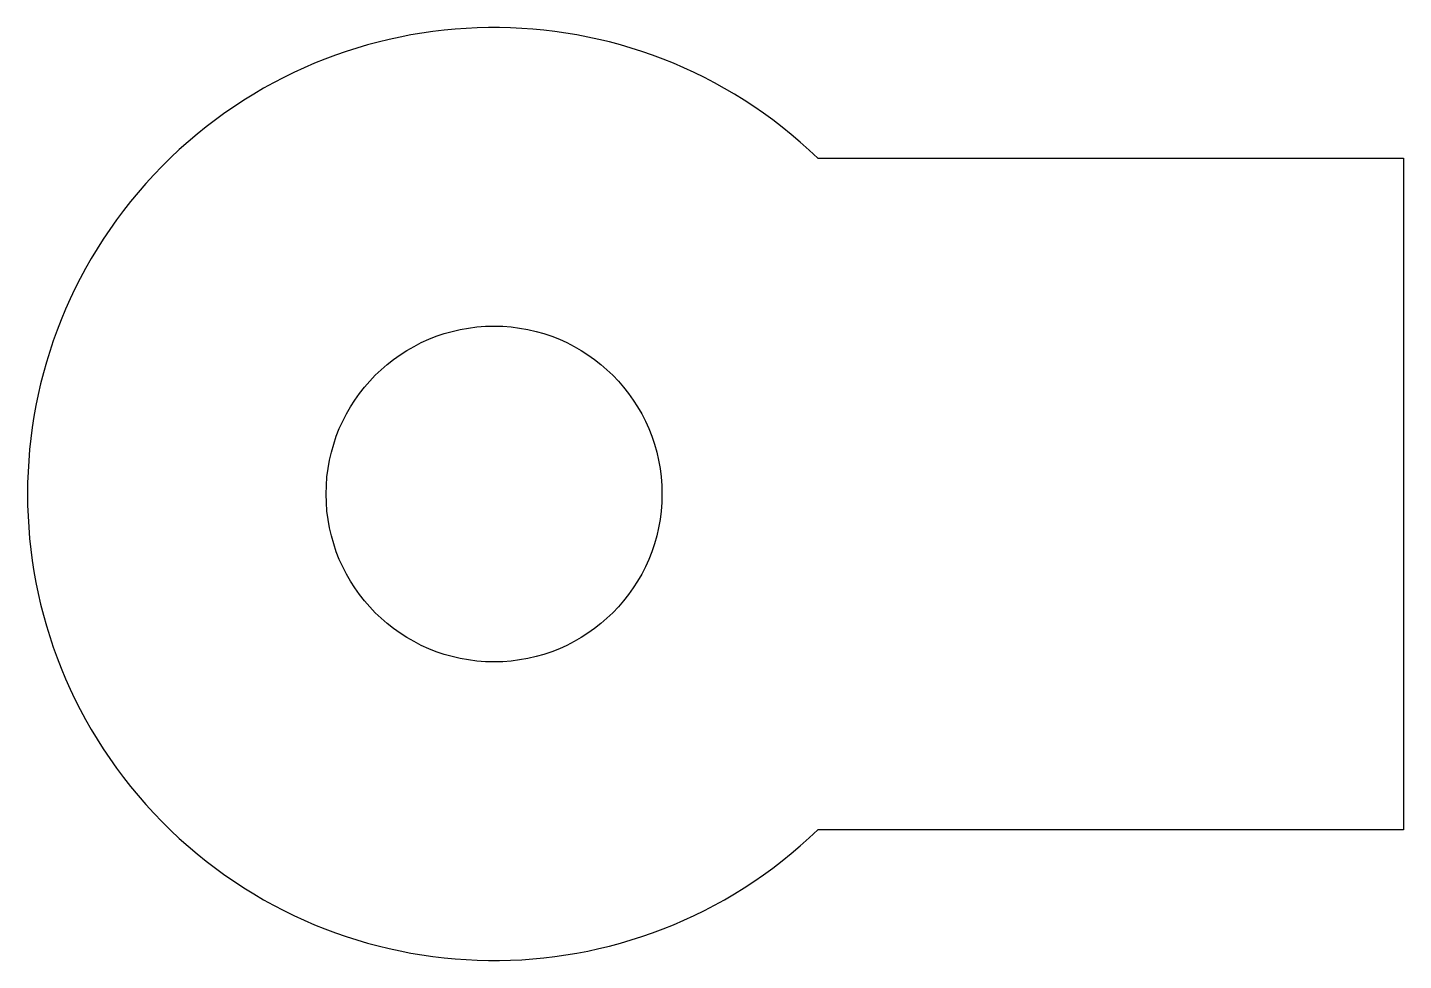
# Model space of a CAD drawing. Header units: millimetres. Extents: x 88.1 to 129, y 42.8 to 70.6.
import ezdxf

# ---------------------------------------------------------------- set-up
doc = ezdxf.new("R2010")
doc.units = ezdxf.units.MM
doc.header["$MEASUREMENT"] = 0

msp = doc.modelspace()

# ---------------------------------------------------------------- linework, layer by layer
msp.add_lwpolyline([(111.604, 66.731), (129.042, 66.731), (129.042, 46.731), (111.604, 46.731)])
msp.add_circle((101.961, 56.731), 5)
msp.add_arc((101.961, 56.731), 13.892, 46.0412, 313.9588)

doc.saveas('drawing.dxf')
